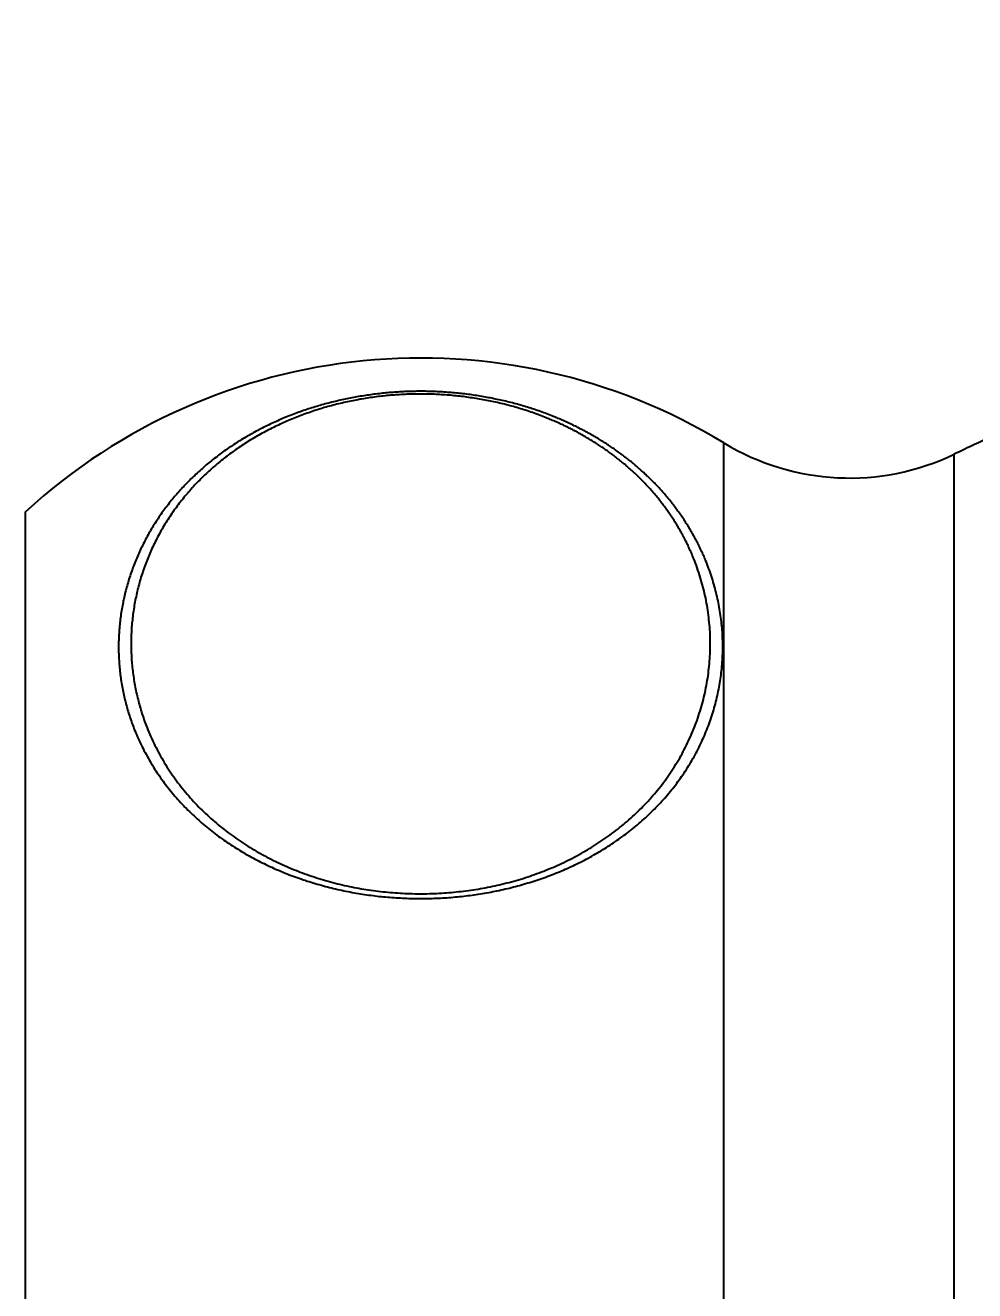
# Model space of a CAD drawing. Header units: millimetres. Extents: x 0 to 3800, y -67 to 2530.
# Drawn here: x 2298.69 to 2310.78, y 1473.67 to 1489.78 of the extents above; entities that cross this region are included whole.
import ezdxf

# ---------------------------------------------------------------- set-up
doc = ezdxf.new("R2010")
doc.units = ezdxf.units.MM
doc.layers.add('내부선 및 부속', color=4, linetype='Continuous')
doc.layers.add('치수선', color=7, linetype='Continuous')
doc.styles.add('____', font='')
doc.styles.get('____').set_extended_font_data('굴림')
doc.dimstyles.new('MSADIM', dxfattribs={"dimtxt": 33, "dimasz": 17, "dimexe": 10, "dimexo": 7.5, "dimgap": 10, "dimtad": 0, "dimtih": 1, "dimtoh": 1, "dimdec": 0, "dimzin": 1, "dimdsep": 46, "dimtxsty": '____', "dimcen": 11.25, "dimadec": 0, "dimazin": 0, "dimtfac": 1, "dimtdec": 0, "dimtix": 1, "dimtmove": 0, "dimatfit": 3, "dimfxl": 1, "dimtolj": 1, "dimtzin": 1, "dimarcsym": 0})

# ---------------------------------------------------------------- blocks, each defined once
blk = doc.blocks.new('*D35')
at = {"layer": '치수선', "color": 0, "linetype": 'Continuous', "lineweight": -2, "transparency": 16777216}
for p, q in [((2924.524, 1577.512), (2924.524, 1252.002)), ((2244.524, 1269.502), (2244.524, 1272.002)), ((2261.524, 1262.002), (2547.243, 1262.002)), ((2907.524, 1262.002), (2621.804, 1262.002))]:
    blk.add_line(p, q, dxfattribs=at)
at = {"layer": '치수선', "color": 0, "linetype": 'Continuous', "transparency": 16777216}
for points in [[(2261.524, 1264.835), (2261.524, 1259.168), (2244.524, 1262.002)], [(2907.524, 1264.835), (2907.524, 1259.168), (2924.524, 1262.002)]]:
    blk.add_solid(points, dxfattribs=at)
at = {"layer": '치수선', "color": 0, "linetype": 'Continuous', "transparency": 16777216, "insert": (2584.524, 1262.002), "char_height": 25, "attachment_point": 5, "style": '____'}
blk.add_mtext('\\A1;680', dxfattribs=at)

msp = doc.modelspace()

# ---------------------------------------------------------------- linework, layer by layer
at = {"layer": '내부선 및 부속', "linetype": 'Continuous'}
for p, q in [((2307.589, 1445.561), (2307.589, 1484.462)), ((2310.52, 1445.705), (2310.52, 1484.318)), ((2298.694, 1483.583), (2298.694, 1446.441))]:
    msp.add_line(p, q, dxfattribs=at)
at = {"layer": '내부선 및 부속', "linetype": 'Continuous', "flags": 128}
for points in [[(2305.416, 1484.8), (2305.396, 1484.808), (2305.375, 1484.816), (2305.355, 1484.824), (2305.335, 1484.831), (2305.314, 1484.839), (2305.294, 1484.847), (2305.273, 1484.854), (2305.252, 1484.862), (2305.232, 1484.869), (2305.211, 1484.876), (2305.19, 1484.883), (2305.169, 1484.89), (2305.148, 1484.897), (2305.128, 1484.904), (2305.107, 1484.91), (2305.086, 1484.917), (2305.065, 1484.923), (2305.044, 1484.929), (2305.023, 1484.936), (2305.002, 1484.942), (2304.98, 1484.948), (2304.959, 1484.954), (2304.938, 1484.959), (2304.917, 1484.965), (2304.896, 1484.971), (2304.874, 1484.976), (2304.853, 1484.982), (2304.832, 1484.987), (2304.81, 1484.992), (2304.789, 1484.997), (2304.767, 1485.002), (2304.746, 1485.007), (2304.725, 1485.012), (2304.703, 1485.016), (2304.682, 1485.021), (2304.66, 1485.025), (2304.638, 1485.03), (2304.617, 1485.034), (2304.595, 1485.038), (2304.574, 1485.042), (2304.552, 1485.046), (2304.53, 1485.05), (2304.509, 1485.054), (2304.487, 1485.057), (2304.465, 1485.061), (2304.443, 1485.064), (2304.422, 1485.067), (2304.4, 1485.071), (2304.378, 1485.074), (2304.356, 1485.077), (2304.335, 1485.08), (2304.313, 1485.082), (2304.291, 1485.085), (2304.269, 1485.088), (2304.247, 1485.09), (2304.225, 1485.093), (2304.203, 1485.095), (2304.182, 1485.097), (2304.16, 1485.099), (2304.138, 1485.101), (2304.116, 1485.103), (2304.094, 1485.105), (2304.072, 1485.106), (2304.05, 1485.108), (2304.028, 1485.109), (2304.006, 1485.111), (2303.985, 1485.112), (2303.963, 1485.113), (2303.941, 1485.114), (2303.919, 1485.115), (2303.897, 1485.116), (2303.875, 1485.117), (2303.853, 1485.117), (2303.831, 1485.118), (2303.809, 1485.118), (2303.787, 1485.119), (2303.765, 1485.119), (2303.744, 1485.119), (2303.722, 1485.119), (2303.7, 1485.119), (2303.678, 1485.119), (2303.656, 1485.118), (2303.634, 1485.118), (2303.612, 1485.118), (2303.59, 1485.117), (2303.568, 1485.116), (2303.547, 1485.115), (2303.525, 1485.115), (2303.503, 1485.114), (2303.481, 1485.112), (2303.459, 1485.111), (2303.437, 1485.11), (2303.415, 1485.109), (2303.394, 1485.107), (2303.372, 1485.105), (2303.35, 1485.104), (2303.328, 1485.102), (2303.306, 1485.1), (2303.285, 1485.098), (2303.263, 1485.096), (2303.263, 1485.096), (2303.241, 1485.094), (2303.219, 1485.091), (2303.198, 1485.089), (2303.176, 1485.087), (2303.154, 1485.084), (2303.132, 1485.081), (2303.111, 1485.078), (2303.089, 1485.075), (2303.067, 1485.072), (2303.046, 1485.069), (2303.024, 1485.066), (2303.002, 1485.063), (2302.981, 1485.059), (2302.959, 1485.056), (2302.938, 1485.052), (2302.916, 1485.048), (2302.894, 1485.045), (2302.873, 1485.041), (2302.851, 1485.037), (2302.83, 1485.032), (2302.808, 1485.028), (2302.787, 1485.024), (2302.765, 1485.019), (2302.744, 1485.015), (2302.723, 1485.01), (2302.701, 1485.005), (2302.68, 1485), (2302.659, 1484.995), (2302.637, 1484.99), (2302.616, 1484.985), (2302.595, 1484.98), (2302.573, 1484.974), (2302.552, 1484.969), (2302.531, 1484.963), (2302.51, 1484.958), (2302.489, 1484.952), (2302.467, 1484.946), (2302.446, 1484.94), (2302.425, 1484.934), (2302.404, 1484.927), (2302.383, 1484.921), (2302.362, 1484.915), (2302.341, 1484.908), (2302.32, 1484.901), (2302.3, 1484.894), (2302.279, 1484.888), (2302.258, 1484.881), (2302.237, 1484.873), (2302.216, 1484.866), (2302.196, 1484.859), (2302.175, 1484.852), (2302.154, 1484.844), (2302.134, 1484.836), (2302.113, 1484.829), (2302.093, 1484.821), (2302.072, 1484.813), (2302.052, 1484.805), (2302.031, 1484.797), (2302.011, 1484.788), (2301.991, 1484.78), (2301.97, 1484.771), (2301.95, 1484.763), (2301.93, 1484.754), (2301.91, 1484.745), (2301.89, 1484.736), (2301.87, 1484.727), (2301.85, 1484.718), (2301.83, 1484.709), (2301.81, 1484.7), (2301.79, 1484.69), (2301.77, 1484.681), (2301.751, 1484.671), (2301.731, 1484.661), (2301.711, 1484.651), (2301.692, 1484.641), (2301.672, 1484.631), (2301.653, 1484.621), (2301.634, 1484.611), (2301.614, 1484.6), (2301.595, 1484.59), (2301.576, 1484.579), (2301.557, 1484.568), (2301.538, 1484.557), (2301.519, 1484.546), (2301.5, 1484.535), (2301.481, 1484.524), (2301.462, 1484.513), (2301.443, 1484.501), (2301.424, 1484.49), (2301.406, 1484.478), (2301.387, 1484.466), (2301.369, 1484.454), (2301.35, 1484.442), (2301.332, 1484.43), (2301.314, 1484.418), (2301.295, 1484.406), (2301.277, 1484.394), (2301.259, 1484.381), (2301.241, 1484.368), (2301.223, 1484.356), (2301.223, 1484.356), (2301.206, 1484.343), (2301.188, 1484.33), (2301.17, 1484.317), (2301.153, 1484.304), (2301.135, 1484.29), (2301.118, 1484.277), (2301.1, 1484.264), (2301.083, 1484.25), (2301.066, 1484.236), (2301.049, 1484.223), (2301.032, 1484.209), (2301.015, 1484.195), (2300.998, 1484.181), (2300.981, 1484.166), (2300.965, 1484.152), (2300.948, 1484.138), (2300.932, 1484.123), (2300.915, 1484.108), (2300.899, 1484.094), (2300.883, 1484.079), (2300.867, 1484.064), (2300.851, 1484.049), (2300.835, 1484.034), (2300.819, 1484.019), (2300.803, 1484.003), (2300.788, 1483.988), (2300.772, 1483.972), (2300.757, 1483.957), (2300.742, 1483.941), (2300.726, 1483.925), (2300.711, 1483.909), (2300.696, 1483.893), (2300.681, 1483.877), (2300.667, 1483.861), (2300.652, 1483.844), (2300.638, 1483.828), (2300.623, 1483.811), (2300.609, 1483.795), (2300.595, 1483.778), (2300.581, 1483.761), (2300.567, 1483.744), (2300.553, 1483.727), (2300.539, 1483.71), (2300.525, 1483.693), (2300.512, 1483.675), (2300.499, 1483.658), (2300.485, 1483.641), (2300.472, 1483.623), (2300.459, 1483.605), (2300.446, 1483.587), (2300.434, 1483.57), (2300.421, 1483.552), (2300.408, 1483.534), (2300.396, 1483.515), (2300.384, 1483.497), (2300.372, 1483.479), (2300.36, 1483.461), (2300.348, 1483.442), (2300.336, 1483.424), (2300.324, 1483.405), (2300.313, 1483.386), (2300.302, 1483.367), (2300.29, 1483.349), (2300.279, 1483.33), (2300.268, 1483.311), (2300.258, 1483.291), (2300.247, 1483.272), (2300.236, 1483.253), (2300.226, 1483.234), (2300.216, 1483.214), (2300.206, 1483.195), (2300.196, 1483.175), (2300.186, 1483.156), (2300.176, 1483.136), (2300.167, 1483.116), (2300.157, 1483.096), (2300.148, 1483.076), (2300.139, 1483.056), (2300.13, 1483.036), (2300.121, 1483.016), (2300.113, 1482.996), (2300.104, 1482.976), (2300.096, 1482.956), (2300.088, 1482.935), (2300.08, 1482.915), (2300.072, 1482.894), (2300.064, 1482.874), (2300.057, 1482.853), (2300.049, 1482.832), (2300.042, 1482.812), (2300.035, 1482.791), (2300.028, 1482.77), (2300.021, 1482.749), (2300.014, 1482.728), (2300.008, 1482.707), (2300.002, 1482.686), (2299.995, 1482.665), (2299.989, 1482.644), (2299.983, 1482.623), (2299.978, 1482.602), (2299.978, 1482.602), (2299.972, 1482.581), (2299.967, 1482.559), (2299.962, 1482.538), (2299.957, 1482.517), (2299.952, 1482.495), (2299.947, 1482.474), (2299.942, 1482.453), (2299.938, 1482.431), (2299.934, 1482.409), (2299.93, 1482.388), (2299.926, 1482.366), (2299.922, 1482.345), (2299.918, 1482.323), (2299.915, 1482.301), (2299.912, 1482.28), (2299.909, 1482.258), (2299.906, 1482.236), (2299.903, 1482.215), (2299.9, 1482.193), (2299.898, 1482.171), (2299.896, 1482.149), (2299.894, 1482.127), (2299.892, 1482.105), (2299.89, 1482.084), (2299.888, 1482.062), (2299.887, 1482.04), (2299.886, 1482.018), (2299.884, 1481.996), (2299.884, 1481.974), (2299.883, 1481.952), (2299.882, 1481.93), (2299.882, 1481.908), (2299.882, 1481.886), (2299.881, 1481.864), (2299.882, 1481.842), (2299.882, 1481.821), (2299.882, 1481.799), (2299.883, 1481.777), (2299.884, 1481.755), (2299.884, 1481.733), (2299.886, 1481.711), (2299.887, 1481.689), (2299.888, 1481.667), (2299.89, 1481.645), (2299.892, 1481.623), (2299.894, 1481.601), (2299.896, 1481.58), (2299.898, 1481.558), (2299.901, 1481.536), (2299.903, 1481.514), (2299.906, 1481.492), (2299.909, 1481.471), (2299.912, 1481.449), (2299.915, 1481.427), (2299.919, 1481.405), (2299.922, 1481.384), (2299.926, 1481.362), (2299.93, 1481.34), (2299.934, 1481.319), (2299.939, 1481.297), (2299.943, 1481.276), (2299.948, 1481.254), (2299.953, 1481.233), (2299.958, 1481.212), (2299.963, 1481.19), (2299.968, 1481.169), (2299.973, 1481.148), (2299.979, 1481.126), (2299.985, 1481.105), (2299.991, 1481.084), (2299.997, 1481.063), (2300.003, 1481.042), (2300.009, 1481.021), (2300.016, 1481), (2300.023, 1480.979), (2300.03, 1480.958), (2300.037, 1480.938), (2300.044, 1480.917), (2300.051, 1480.896), (2300.059, 1480.876), (2300.066, 1480.855), (2300.074, 1480.835), (2300.082, 1480.814), (2300.082, 1480.814)], [(2305.346, 1484.775), (2305.325, 1484.783), (2305.303, 1484.792), (2305.282, 1484.8), (2305.26, 1484.808), (2305.239, 1484.817), (2305.217, 1484.825), (2305.195, 1484.832), (2305.173, 1484.84), (2305.152, 1484.848), (2305.13, 1484.855), (2305.108, 1484.863), (2305.086, 1484.87), (2305.064, 1484.877), (2305.042, 1484.884), (2305.02, 1484.891), (2304.997, 1484.898), (2304.975, 1484.905), (2304.953, 1484.911), (2304.931, 1484.918), (2304.908, 1484.924), (2304.886, 1484.93), (2304.864, 1484.936), (2304.841, 1484.942), (2304.819, 1484.948), (2304.796, 1484.954), (2304.774, 1484.959), (2304.751, 1484.965), (2304.729, 1484.97), (2304.706, 1484.975), (2304.683, 1484.98), (2304.661, 1484.985), (2304.638, 1484.99), (2304.615, 1484.995), (2304.592, 1484.999), (2304.57, 1485.004), (2304.547, 1485.008), (2304.524, 1485.012), (2304.501, 1485.016), (2304.478, 1485.02), (2304.455, 1485.024), (2304.432, 1485.028), (2304.409, 1485.032), (2304.386, 1485.035), (2304.363, 1485.038), (2304.34, 1485.042), (2304.317, 1485.045), (2304.294, 1485.048), (2304.271, 1485.051), (2304.248, 1485.054), (2304.225, 1485.056), (2304.202, 1485.059), (2304.179, 1485.061), (2304.156, 1485.063), (2304.132, 1485.066), (2304.109, 1485.068), (2304.086, 1485.07), (2304.063, 1485.071), (2304.04, 1485.073), (2304.017, 1485.075), (2303.993, 1485.076), (2303.97, 1485.077), (2303.947, 1485.079), (2303.924, 1485.08), (2303.901, 1485.081), (2303.877, 1485.082), (2303.854, 1485.082), (2303.831, 1485.083), (2303.808, 1485.083), (2303.784, 1485.084), (2303.761, 1485.084), (2303.738, 1485.084), (2303.715, 1485.084), (2303.692, 1485.084), (2303.668, 1485.084), (2303.645, 1485.083), (2303.622, 1485.083), (2303.599, 1485.082), (2303.575, 1485.082), (2303.552, 1485.081), (2303.529, 1485.08), (2303.506, 1485.079), (2303.483, 1485.078), (2303.46, 1485.076), (2303.436, 1485.075), (2303.413, 1485.073), (2303.39, 1485.072), (2303.367, 1485.07), (2303.344, 1485.068), (2303.321, 1485.066), (2303.298, 1485.064), (2303.275, 1485.061), (2303.251, 1485.059), (2303.228, 1485.056), (2303.205, 1485.054), (2303.182, 1485.051), (2303.159, 1485.048), (2303.136, 1485.045), (2303.113, 1485.042), (2303.09, 1485.039), (2303.067, 1485.035), (2303.067, 1485.035), (2303.044, 1485.032), (2303.022, 1485.028), (2302.999, 1485.024), (2302.976, 1485.021), (2302.953, 1485.017), (2302.93, 1485.012), (2302.907, 1485.008), (2302.885, 1485.004), (2302.862, 1484.999), (2302.839, 1484.995), (2302.816, 1484.99), (2302.794, 1484.985), (2302.771, 1484.98), (2302.748, 1484.975), (2302.726, 1484.97), (2302.703, 1484.965), (2302.681, 1484.959), (2302.658, 1484.954), (2302.636, 1484.948), (2302.613, 1484.942), (2302.591, 1484.936), (2302.568, 1484.93), (2302.546, 1484.924), (2302.524, 1484.917), (2302.501, 1484.911), (2302.479, 1484.904), (2302.457, 1484.898), (2302.435, 1484.891), (2302.413, 1484.884), (2302.391, 1484.877), (2302.368, 1484.87), (2302.346, 1484.862), (2302.324, 1484.855), (2302.302, 1484.847), (2302.281, 1484.84), (2302.259, 1484.832), (2302.237, 1484.824), (2302.215, 1484.816), (2302.193, 1484.808), (2302.172, 1484.799), (2302.15, 1484.791), (2302.129, 1484.782), (2302.107, 1484.774), (2302.086, 1484.765), (2302.064, 1484.756), (2302.043, 1484.747), (2302.022, 1484.738), (2302, 1484.728), (2301.979, 1484.719), (2301.958, 1484.709), (2301.937, 1484.7), (2301.916, 1484.69), (2301.895, 1484.68), (2301.874, 1484.67), (2301.853, 1484.66), (2301.832, 1484.649), (2301.812, 1484.639), (2301.791, 1484.628), (2301.77, 1484.618), (2301.75, 1484.607), (2301.73, 1484.596), (2301.709, 1484.585), (2301.689, 1484.574), (2301.669, 1484.562), (2301.649, 1484.551), (2301.628, 1484.539), (2301.608, 1484.528), (2301.588, 1484.516), (2301.569, 1484.504), (2301.549, 1484.492), (2301.529, 1484.479), (2301.51, 1484.467), (2301.49, 1484.455), (2301.471, 1484.442), (2301.451, 1484.429), (2301.432, 1484.416), (2301.413, 1484.403), (2301.394, 1484.39), (2301.374, 1484.377), (2301.356, 1484.364), (2301.337, 1484.35), (2301.318, 1484.337), (2301.299, 1484.323), (2301.281, 1484.309), (2301.262, 1484.295), (2301.244, 1484.281), (2301.225, 1484.267), (2301.207, 1484.252), (2301.189, 1484.238), (2301.171, 1484.223), (2301.153, 1484.208), (2301.135, 1484.194), (2301.118, 1484.179), (2301.1, 1484.163), (2301.083, 1484.148), (2301.065, 1484.133), (2301.048, 1484.117), (2301.031, 1484.102), (2301.014, 1484.086), (2300.997, 1484.07), (2300.997, 1484.07), (2300.98, 1484.054), (2300.963, 1484.038), (2300.947, 1484.022), (2300.93, 1484.006), (2300.914, 1483.989), (2300.897, 1483.973), (2300.881, 1483.956), (2300.865, 1483.94), (2300.849, 1483.923), (2300.834, 1483.906), (2300.818, 1483.889), (2300.803, 1483.871), (2300.787, 1483.854), (2300.772, 1483.837), (2300.757, 1483.819), (2300.742, 1483.801), (2300.727, 1483.784), (2300.712, 1483.766), (2300.698, 1483.748), (2300.683, 1483.73), (2300.669, 1483.711), (2300.655, 1483.693), (2300.641, 1483.675), (2300.627, 1483.656), (2300.613, 1483.637), (2300.599, 1483.619), (2300.586, 1483.6), (2300.572, 1483.581), (2300.559, 1483.562), (2300.546, 1483.543), (2300.533, 1483.523), (2300.521, 1483.504), (2300.508, 1483.484), (2300.495, 1483.465), (2300.483, 1483.445), (2300.471, 1483.426), (2300.459, 1483.406), (2300.447, 1483.386), (2300.435, 1483.366), (2300.424, 1483.346), (2300.413, 1483.326), (2300.401, 1483.305), (2300.39, 1483.285), (2300.379, 1483.264), (2300.369, 1483.244), (2300.358, 1483.223), (2300.348, 1483.203), (2300.337, 1483.182), (2300.327, 1483.161), (2300.317, 1483.14), (2300.307, 1483.119), (2300.298, 1483.098), (2300.288, 1483.077), (2300.279, 1483.056), (2300.27, 1483.034), (2300.261, 1483.013), (2300.252, 1482.991), (2300.244, 1482.97), (2300.235, 1482.948), (2300.227, 1482.927), (2300.219, 1482.905), (2300.211, 1482.883), (2300.203, 1482.861), (2300.196, 1482.839), (2300.189, 1482.817), (2300.181, 1482.795), (2300.174, 1482.773), (2300.167, 1482.751), (2300.161, 1482.729), (2300.154, 1482.707), (2300.148, 1482.684), (2300.142, 1482.662), (2300.136, 1482.64), (2300.13, 1482.617), (2300.124, 1482.595), (2300.119, 1482.572), (2300.114, 1482.55), (2300.109, 1482.527), (2300.104, 1482.504), (2300.099, 1482.482), (2300.094, 1482.459), (2300.09, 1482.436), (2300.086, 1482.414), (2300.082, 1482.391), (2300.078, 1482.368), (2300.074, 1482.345), (2300.071, 1482.322), (2300.068, 1482.299), (2300.065, 1482.276), (2300.062, 1482.253), (2300.059, 1482.23), (2300.057, 1482.207), (2300.054, 1482.184), (2300.052, 1482.161), (2300.05, 1482.138), (2300.048, 1482.115), (2300.047, 1482.092), (2300.045, 1482.069), (2300.044, 1482.046), (2300.043, 1482.022), (2300.043, 1482.022), (2300.042, 1481.999), (2300.041, 1481.976), (2300.041, 1481.953), (2300.041, 1481.93), (2300.041, 1481.907), (2300.041, 1481.883), (2300.041, 1481.86), (2300.041, 1481.837), (2300.042, 1481.814), (2300.043, 1481.791), (2300.044, 1481.768), (2300.045, 1481.745), (2300.046, 1481.721), (2300.048, 1481.698), (2300.05, 1481.675), (2300.052, 1481.652), (2300.054, 1481.629), (2300.056, 1481.606), (2300.058, 1481.583), (2300.061, 1481.56), (2300.064, 1481.537), (2300.067, 1481.514), (2300.07, 1481.491), (2300.074, 1481.468), (2300.077, 1481.445), (2300.081, 1481.422), (2300.085, 1481.399), (2300.089, 1481.376), (2300.093, 1481.354), (2300.098, 1481.331), (2300.102, 1481.308), (2300.107, 1481.286), (2300.112, 1481.263), (2300.118, 1481.24), (2300.123, 1481.218), (2300.129, 1481.195), (2300.134, 1481.173), (2300.14, 1481.15), (2300.146, 1481.128), (2300.153, 1481.106), (2300.159, 1481.084), (2300.166, 1481.061), (2300.172, 1481.039), (2300.179, 1481.017), (2300.187, 1480.995), (2300.194, 1480.973), (2300.201, 1480.951), (2300.209, 1480.929), (2300.217, 1480.908), (2300.225, 1480.886), (2300.233, 1480.864), (2300.233, 1480.864)], [(2307.355, 1482.967), (2307.348, 1482.982), (2307.342, 1482.998), (2307.335, 1483.014), (2307.328, 1483.03), (2307.321, 1483.045), (2307.314, 1483.061), (2307.307, 1483.077), (2307.3, 1483.092), (2307.292, 1483.108), (2307.285, 1483.123), (2307.277, 1483.139), (2307.27, 1483.154), (2307.262, 1483.169), (2307.254, 1483.185), (2307.247, 1483.2), (2307.239, 1483.215), (2307.231, 1483.23), (2307.223, 1483.246), (2307.214, 1483.261), (2307.206, 1483.276), (2307.198, 1483.291), (2307.189, 1483.306), (2307.181, 1483.321), (2307.172, 1483.336), (2307.163, 1483.35), (2307.155, 1483.365), (2307.146, 1483.38), (2307.137, 1483.395), (2307.128, 1483.409), (2307.119, 1483.424), (2307.109, 1483.438), (2307.1, 1483.453), (2307.091, 1483.467), (2307.081, 1483.482), (2307.072, 1483.496), (2307.062, 1483.511), (2307.052, 1483.525), (2307.043, 1483.539), (2307.033, 1483.553), (2307.023, 1483.567), (2307.013, 1483.581), (2307.003, 1483.595), (2306.993, 1483.609), (2306.982, 1483.623), (2306.972, 1483.637), (2306.962, 1483.651), (2306.951, 1483.665), (2306.941, 1483.678), (2306.93, 1483.692), (2306.919, 1483.705), (2306.909, 1483.719), (2306.898, 1483.732), (2306.887, 1483.746), (2306.876, 1483.759), (2306.865, 1483.772), (2306.854, 1483.786), (2306.842, 1483.799), (2306.831, 1483.812), (2306.82, 1483.825), (2306.808, 1483.838), (2306.797, 1483.851), (2306.785, 1483.864), (2306.774, 1483.877), (2306.762, 1483.889), (2306.75, 1483.902), (2306.739, 1483.915), (2306.727, 1483.927), (2306.715, 1483.94), (2306.703, 1483.952), (2306.691, 1483.964), (2306.679, 1483.977), (2306.666, 1483.989), (2306.654, 1484.001), (2306.642, 1484.013), (2306.629, 1484.025), (2306.617, 1484.037), (2306.604, 1484.049), (2306.592, 1484.061), (2306.579, 1484.073), (2306.567, 1484.085), (2306.554, 1484.096), (2306.541, 1484.108), (2306.528, 1484.119), (2306.515, 1484.131), (2306.502, 1484.142), (2306.489, 1484.153), (2306.476, 1484.165), (2306.463, 1484.176), (2306.45, 1484.187), (2306.436, 1484.198), (2306.423, 1484.209), (2306.41, 1484.22), (2306.396, 1484.231), (2306.383, 1484.242), (2306.369, 1484.252), (2306.356, 1484.263), (2306.342, 1484.274), (2306.328, 1484.284), (2306.315, 1484.295), (2306.301, 1484.305), (2306.301, 1484.305), (2306.287, 1484.315), (2306.273, 1484.326), (2306.259, 1484.336), (2306.245, 1484.346), (2306.231, 1484.356), (2306.217, 1484.366), (2306.203, 1484.376), (2306.189, 1484.386), (2306.175, 1484.396), (2306.16, 1484.405), (2306.146, 1484.415), (2306.132, 1484.425), (2306.117, 1484.434), (2306.103, 1484.444), (2306.088, 1484.453), (2306.074, 1484.462), (2306.059, 1484.472), (2306.045, 1484.481), (2306.03, 1484.49), (2306.015, 1484.499), (2306.001, 1484.508), (2305.986, 1484.517), (2305.971, 1484.526), (2305.956, 1484.535), (2305.941, 1484.543), (2305.926, 1484.552), (2305.911, 1484.561), (2305.896, 1484.569), (2305.881, 1484.578), (2305.866, 1484.586), (2305.851, 1484.594), (2305.836, 1484.602), (2305.821, 1484.611), (2305.806, 1484.619), (2305.79, 1484.627), (2305.775, 1484.635), (2305.76, 1484.643), (2305.745, 1484.651), (2305.729, 1484.658), (2305.714, 1484.666), (2305.698, 1484.674), (2305.683, 1484.681), (2305.667, 1484.689), (2305.652, 1484.696), (2305.636, 1484.704), (2305.621, 1484.711), (2305.605, 1484.718), (2305.59, 1484.725), (2305.574, 1484.732), (2305.558, 1484.739), (2305.543, 1484.746), (2305.527, 1484.753), (2305.511, 1484.76), (2305.495, 1484.767), (2305.48, 1484.774), (2305.464, 1484.78), (2305.448, 1484.787), (2305.432, 1484.793), (2305.416, 1484.8), (2305.416, 1484.8)], [(2307.205, 1482.987), (2307.198, 1483.002), (2307.192, 1483.017), (2307.186, 1483.033), (2307.179, 1483.048), (2307.173, 1483.063), (2307.166, 1483.078), (2307.159, 1483.094), (2307.152, 1483.109), (2307.145, 1483.124), (2307.138, 1483.139), (2307.131, 1483.154), (2307.124, 1483.169), (2307.117, 1483.184), (2307.11, 1483.198), (2307.102, 1483.213), (2307.095, 1483.228), (2307.087, 1483.243), (2307.079, 1483.258), (2307.071, 1483.272), (2307.064, 1483.287), (2307.056, 1483.302), (2307.048, 1483.316), (2307.039, 1483.331), (2307.031, 1483.345), (2307.023, 1483.36), (2307.015, 1483.374), (2307.006, 1483.388), (2306.998, 1483.403), (2306.989, 1483.417), (2306.98, 1483.431), (2306.972, 1483.445), (2306.963, 1483.459), (2306.954, 1483.473), (2306.945, 1483.487), (2306.936, 1483.501), (2306.927, 1483.515), (2306.917, 1483.529), (2306.908, 1483.543), (2306.899, 1483.557), (2306.889, 1483.571), (2306.88, 1483.584), (2306.87, 1483.598), (2306.86, 1483.612), (2306.851, 1483.625), (2306.841, 1483.639), (2306.831, 1483.652), (2306.821, 1483.665), (2306.811, 1483.679), (2306.801, 1483.692), (2306.791, 1483.705), (2306.78, 1483.718), (2306.77, 1483.732), (2306.76, 1483.745), (2306.749, 1483.758), (2306.739, 1483.771), (2306.728, 1483.783), (2306.717, 1483.796), (2306.707, 1483.809), (2306.696, 1483.822), (2306.685, 1483.834), (2306.674, 1483.847), (2306.663, 1483.86), (2306.652, 1483.872), (2306.641, 1483.885), (2306.629, 1483.897), (2306.618, 1483.909), (2306.607, 1483.922), (2306.595, 1483.934), (2306.584, 1483.946), (2306.572, 1483.958), (2306.561, 1483.97), (2306.549, 1483.982), (2306.537, 1483.994), (2306.526, 1484.006), (2306.514, 1484.017), (2306.502, 1484.029), (2306.49, 1484.041), (2306.478, 1484.052), (2306.466, 1484.064), (2306.454, 1484.075), (2306.441, 1484.087), (2306.429, 1484.098), (2306.417, 1484.109), (2306.404, 1484.12), (2306.392, 1484.131), (2306.379, 1484.142), (2306.367, 1484.153), (2306.354, 1484.164), (2306.341, 1484.175), (2306.329, 1484.186), (2306.316, 1484.197), (2306.303, 1484.207), (2306.29, 1484.218), (2306.277, 1484.229), (2306.264, 1484.239), (2306.251, 1484.25), (2306.238, 1484.26), (2306.225, 1484.27), (2306.212, 1484.28), (2306.199, 1484.291), (2306.199, 1484.291), (2306.185, 1484.301), (2306.172, 1484.311), (2306.159, 1484.321), (2306.145, 1484.331), (2306.132, 1484.341), (2306.118, 1484.35), (2306.104, 1484.36), (2306.091, 1484.37), (2306.077, 1484.379), (2306.063, 1484.389), (2306.05, 1484.398), (2306.036, 1484.408), (2306.022, 1484.417), (2306.008, 1484.426), (2305.994, 1484.435), (2305.98, 1484.445), (2305.966, 1484.454), (2305.952, 1484.463), (2305.938, 1484.472), (2305.924, 1484.48), (2305.91, 1484.489), (2305.895, 1484.498), (2305.881, 1484.507), (2305.867, 1484.515), (2305.853, 1484.524), (2305.838, 1484.532), (2305.824, 1484.541), (2305.809, 1484.549), (2305.795, 1484.557), (2305.78, 1484.565), (2305.766, 1484.574), (2305.751, 1484.582), (2305.737, 1484.59), (2305.722, 1484.598), (2305.707, 1484.606), (2305.693, 1484.613), (2305.678, 1484.621), (2305.663, 1484.629), (2305.648, 1484.636), (2305.633, 1484.644), (2305.619, 1484.651), (2305.604, 1484.659), (2305.589, 1484.666), (2305.574, 1484.673), (2305.559, 1484.681), (2305.544, 1484.688), (2305.529, 1484.695), (2305.514, 1484.702), (2305.499, 1484.709), (2305.483, 1484.716), (2305.468, 1484.723), (2305.453, 1484.729), (2305.438, 1484.736), (2305.423, 1484.743), (2305.407, 1484.749), (2305.392, 1484.756), (2305.377, 1484.762), (2305.362, 1484.768), (2305.346, 1484.775), (2305.346, 1484.775)], [(2300.082, 1480.814), (2300.092, 1480.79), (2300.102, 1480.765), (2300.113, 1480.74), (2300.124, 1480.715), (2300.135, 1480.691), (2300.146, 1480.666), (2300.157, 1480.642), (2300.169, 1480.618), (2300.181, 1480.594), (2300.193, 1480.57), (2300.205, 1480.546), (2300.218, 1480.522), (2300.231, 1480.498), (2300.244, 1480.474), (2300.257, 1480.451), (2300.27, 1480.427), (2300.284, 1480.404), (2300.298, 1480.381), (2300.312, 1480.358), (2300.326, 1480.335), (2300.341, 1480.312), (2300.355, 1480.289), (2300.37, 1480.267), (2300.386, 1480.244), (2300.401, 1480.222), (2300.416, 1480.2), (2300.432, 1480.178), (2300.448, 1480.156), (2300.464, 1480.134), (2300.48, 1480.113), (2300.497, 1480.091), (2300.513, 1480.07), (2300.53, 1480.049), (2300.547, 1480.027), (2300.564, 1480.007), (2300.582, 1479.986), (2300.599, 1479.965), (2300.617, 1479.945), (2300.635, 1479.924), (2300.653, 1479.904), (2300.671, 1479.884), (2300.69, 1479.864), (2300.708, 1479.845), (2300.727, 1479.825), (2300.746, 1479.806), (2300.765, 1479.787), (2300.784, 1479.768), (2300.804, 1479.749), (2300.823, 1479.73), (2300.843, 1479.712), (2300.863, 1479.693), (2300.883, 1479.675), (2300.903, 1479.657), (2300.923, 1479.639), (2300.943, 1479.621), (2300.964, 1479.604), (2300.985, 1479.587), (2301.005, 1479.569), (2301.026, 1479.552), (2301.047, 1479.535), (2301.069, 1479.519), (2301.09, 1479.502), (2301.112, 1479.486), (2301.133, 1479.47), (2301.155, 1479.453), (2301.177, 1479.438), (2301.199, 1479.422), (2301.221, 1479.406), (2301.243, 1479.391), (2301.265, 1479.376), (2301.288, 1479.361), (2301.31, 1479.346), (2301.333, 1479.331), (2301.356, 1479.316), (2301.379, 1479.302), (2301.402, 1479.288), (2301.425, 1479.274), (2301.448, 1479.26), (2301.471, 1479.246), (2301.495, 1479.232), (2301.518, 1479.219), (2301.542, 1479.206), (2301.565, 1479.193), (2301.589, 1479.18), (2301.613, 1479.167), (2301.637, 1479.154), (2301.661, 1479.142), (2301.685, 1479.13), (2301.709, 1479.117), (2301.733, 1479.106), (2301.757, 1479.094), (2301.782, 1479.082), (2301.806, 1479.071), (2301.831, 1479.059), (2301.855, 1479.048), (2301.88, 1479.037), (2301.905, 1479.027), (2301.93, 1479.016), (2301.954, 1479.005), (2301.979, 1478.995), (2301.979, 1478.995), (2302.004, 1478.985), (2302.029, 1478.975), (2302.054, 1478.965), (2302.08, 1478.956), (2302.105, 1478.946), (2302.13, 1478.937), (2302.155, 1478.928), (2302.181, 1478.919), (2302.206, 1478.91), (2302.231, 1478.901), (2302.257, 1478.893), (2302.283, 1478.884), (2302.308, 1478.876), (2302.334, 1478.868), (2302.359, 1478.86), (2302.385, 1478.853), (2302.411, 1478.845), (2302.437, 1478.838), (2302.463, 1478.83), (2302.489, 1478.823), (2302.515, 1478.816), (2302.541, 1478.81), (2302.567, 1478.803), (2302.593, 1478.796), (2302.619, 1478.79), (2302.645, 1478.784), (2302.671, 1478.778), (2302.697, 1478.772), (2302.724, 1478.766), (2302.75, 1478.761), (2302.776, 1478.755), (2302.803, 1478.75), (2302.829, 1478.745), (2302.855, 1478.74), (2302.882, 1478.735), (2302.908, 1478.731), (2302.935, 1478.726), (2302.961, 1478.722), (2302.988, 1478.718), (2303.014, 1478.714), (2303.041, 1478.71), (2303.068, 1478.706), (2303.094, 1478.702), (2303.121, 1478.699), (2303.148, 1478.696), (2303.174, 1478.692), (2303.201, 1478.689), (2303.228, 1478.687), (2303.255, 1478.684), (2303.281, 1478.681), (2303.308, 1478.679), (2303.335, 1478.677), (2303.362, 1478.675), (2303.389, 1478.673), (2303.415, 1478.671), (2303.442, 1478.669), (2303.469, 1478.668), (2303.496, 1478.666), (2303.523, 1478.665), (2303.55, 1478.664), (2303.577, 1478.663), (2303.603, 1478.662), (2303.63, 1478.662), (2303.657, 1478.661), (2303.684, 1478.661), (2303.711, 1478.661), (2303.738, 1478.661), (2303.765, 1478.661), (2303.792, 1478.661), (2303.819, 1478.662), (2303.846, 1478.662), (2303.872, 1478.663), (2303.899, 1478.664), (2303.926, 1478.665), (2303.953, 1478.666), (2303.98, 1478.667), (2304.007, 1478.669), (2304.034, 1478.67), (2304.061, 1478.672), (2304.087, 1478.674), (2304.114, 1478.676), (2304.141, 1478.678), (2304.168, 1478.681), (2304.195, 1478.683), (2304.221, 1478.686), (2304.248, 1478.689), (2304.275, 1478.692), (2304.302, 1478.695), (2304.328, 1478.698), (2304.355, 1478.701), (2304.382, 1478.705), (2304.408, 1478.709), (2304.435, 1478.713), (2304.461, 1478.717), (2304.488, 1478.721), (2304.514, 1478.725), (2304.541, 1478.73), (2304.567, 1478.734), (2304.594, 1478.739), (2304.62, 1478.744), (2304.62, 1478.744), (2304.647, 1478.749), (2304.673, 1478.754), (2304.699, 1478.76), (2304.726, 1478.765), (2304.752, 1478.771), (2304.778, 1478.777), (2304.804, 1478.783), (2304.831, 1478.789), (2304.857, 1478.795), (2304.883, 1478.801), (2304.909, 1478.808), (2304.935, 1478.815), (2304.961, 1478.822), (2304.987, 1478.829), (2305.013, 1478.836), (2305.038, 1478.843), (2305.064, 1478.851), (2305.09, 1478.859), (2305.116, 1478.866), (2305.141, 1478.874), (2305.167, 1478.882), (2305.192, 1478.891), (2305.218, 1478.899), (2305.243, 1478.908), (2305.269, 1478.917), (2305.294, 1478.926), (2305.319, 1478.935), (2305.345, 1478.944), (2305.37, 1478.953), (2305.395, 1478.963), (2305.42, 1478.973), (2305.445, 1478.983), (2305.47, 1478.993), (2305.495, 1479.003), (2305.52, 1479.013), (2305.545, 1479.024), (2305.569, 1479.035), (2305.594, 1479.045), (2305.618, 1479.057), (2305.643, 1479.068), (2305.667, 1479.079), (2305.692, 1479.091), (2305.716, 1479.102), (2305.74, 1479.114), (2305.764, 1479.126), (2305.788, 1479.139), (2305.812, 1479.151), (2305.836, 1479.164), (2305.86, 1479.176), (2305.884, 1479.189), (2305.908, 1479.202), (2305.931, 1479.216), (2305.955, 1479.229), (2305.978, 1479.243), (2306.001, 1479.256), (2306.025, 1479.27), (2306.048, 1479.284), (2306.071, 1479.298), (2306.094, 1479.313), (2306.116, 1479.327), (2306.139, 1479.342), (2306.162, 1479.357), (2306.184, 1479.372), (2306.206, 1479.387), (2306.229, 1479.403), (2306.251, 1479.418), (2306.273, 1479.434), (2306.295, 1479.45), (2306.317, 1479.466), (2306.338, 1479.482), (2306.36, 1479.498), (2306.381, 1479.515), (2306.402, 1479.532), (2306.424, 1479.548), (2306.445, 1479.565), (2306.465, 1479.583), (2306.486, 1479.6), (2306.507, 1479.617), (2306.527, 1479.635), (2306.547, 1479.653), (2306.568, 1479.671), (2306.588, 1479.689), (2306.608, 1479.707), (2306.627, 1479.726), (2306.647, 1479.744), (2306.666, 1479.763), (2306.685, 1479.782), (2306.705, 1479.801), (2306.723, 1479.82), (2306.742, 1479.84), (2306.761, 1479.859), (2306.779, 1479.879), (2306.798, 1479.899), (2306.816, 1479.919), (2306.834, 1479.939), (2306.851, 1479.96), (2306.869, 1479.98), (2306.886, 1480.001), (2306.903, 1480.022), (2306.921, 1480.043), (2306.921, 1480.043), (2306.937, 1480.064), (2306.954, 1480.085), (2306.971, 1480.106), (2306.987, 1480.128), (2307.003, 1480.15), (2307.019, 1480.171), (2307.035, 1480.193), (2307.05, 1480.216), (2307.065, 1480.238), (2307.081, 1480.26), (2307.095, 1480.283), (2307.11, 1480.305), (2307.125, 1480.328), (2307.139, 1480.351), (2307.153, 1480.374), (2307.167, 1480.397), (2307.181, 1480.42), (2307.194, 1480.444), (2307.208, 1480.467), (2307.221, 1480.491), (2307.234, 1480.515), (2307.246, 1480.539), (2307.259, 1480.563), (2307.271, 1480.587), (2307.283, 1480.611), (2307.294, 1480.635), (2307.306, 1480.66), (2307.317, 1480.684), (2307.328, 1480.709), (2307.339, 1480.733), (2307.35, 1480.758), (2307.36, 1480.783), (2307.37, 1480.808), (2307.38, 1480.833), (2307.39, 1480.858), (2307.399, 1480.884), (2307.409, 1480.909), (2307.417, 1480.934), (2307.426, 1480.96), (2307.435, 1480.986), (2307.443, 1481.011), (2307.451, 1481.037), (2307.459, 1481.063), (2307.466, 1481.089), (2307.473, 1481.115), (2307.48, 1481.141), (2307.487, 1481.167), (2307.493, 1481.193), (2307.5, 1481.219), (2307.506, 1481.246), (2307.511, 1481.272), (2307.517, 1481.299), (2307.522, 1481.325), (2307.527, 1481.352), (2307.532, 1481.378), (2307.536, 1481.405), (2307.541, 1481.431), (2307.545, 1481.458), (2307.548, 1481.485), (2307.552, 1481.512), (2307.555, 1481.538), (2307.558, 1481.565), (2307.561, 1481.592), (2307.563, 1481.619), (2307.565, 1481.646), (2307.567, 1481.673), (2307.569, 1481.7), (2307.57, 1481.727), (2307.572, 1481.754), (2307.573, 1481.781), (2307.573, 1481.808), (2307.574, 1481.835), (2307.574, 1481.862), (2307.574, 1481.889), (2307.573, 1481.916), (2307.573, 1481.943), (2307.572, 1481.97), (2307.571, 1481.997), (2307.569, 1482.024), (2307.568, 1482.051), (2307.566, 1482.078), (2307.564, 1482.105), (2307.561, 1482.132), (2307.559, 1482.158), (2307.556, 1482.185), (2307.552, 1482.212), (2307.549, 1482.239), (2307.545, 1482.266), (2307.541, 1482.293), (2307.537, 1482.319), (2307.533, 1482.346), (2307.528, 1482.373), (2307.523, 1482.399), (2307.518, 1482.426), (2307.513, 1482.452), (2307.507, 1482.479), (2307.501, 1482.505), (2307.495, 1482.531), (2307.489, 1482.557), (2307.482, 1482.584), (2307.482, 1482.584), (2307.475, 1482.61), (2307.468, 1482.636), (2307.461, 1482.662), (2307.453, 1482.688), (2307.445, 1482.713), (2307.437, 1482.739), (2307.429, 1482.765), (2307.421, 1482.79), (2307.412, 1482.816), (2307.403, 1482.841), (2307.394, 1482.866), (2307.384, 1482.892), (2307.375, 1482.917), (2307.365, 1482.942), (2307.355, 1482.967), (2307.355, 1482.967)], [(2300.233, 1480.864), (2300.244, 1480.836), (2300.256, 1480.807), (2300.268, 1480.779), (2300.28, 1480.75), (2300.292, 1480.722), (2300.305, 1480.694), (2300.318, 1480.666), (2300.331, 1480.638), (2300.345, 1480.61), (2300.359, 1480.583), (2300.373, 1480.555), (2300.387, 1480.528), (2300.402, 1480.501), (2300.417, 1480.473), (2300.433, 1480.447), (2300.448, 1480.42), (2300.464, 1480.393), (2300.48, 1480.367), (2300.497, 1480.34), (2300.514, 1480.314), (2300.531, 1480.288), (2300.548, 1480.263), (2300.565, 1480.237), (2300.583, 1480.211), (2300.601, 1480.186), (2300.619, 1480.161), (2300.638, 1480.136), (2300.657, 1480.111), (2300.676, 1480.087), (2300.695, 1480.063), (2300.715, 1480.038), (2300.734, 1480.014), (2300.754, 1479.991), (2300.775, 1479.967), (2300.795, 1479.944), (2300.816, 1479.921), (2300.837, 1479.898), (2300.858, 1479.875), (2300.879, 1479.853), (2300.901, 1479.83), (2300.922, 1479.808), (2300.944, 1479.786), (2300.967, 1479.765), (2300.989, 1479.743), (2301.012, 1479.722), (2301.035, 1479.701), (2301.058, 1479.681), (2301.081, 1479.66), (2301.104, 1479.64), (2301.128, 1479.62), (2301.151, 1479.6), (2301.175, 1479.58), (2301.2, 1479.561), (2301.224, 1479.541), (2301.248, 1479.522), (2301.273, 1479.504), (2301.298, 1479.485), (2301.323, 1479.467), (2301.348, 1479.449), (2301.373, 1479.431), (2301.399, 1479.413), (2301.425, 1479.396), (2301.45, 1479.378), (2301.476, 1479.361), (2301.502, 1479.345), (2301.529, 1479.328), (2301.555, 1479.312), (2301.582, 1479.296), (2301.608, 1479.28), (2301.635, 1479.264), (2301.662, 1479.249), (2301.689, 1479.233), (2301.716, 1479.218), (2301.743, 1479.204), (2301.771, 1479.189), (2301.798, 1479.175), (2301.826, 1479.161), (2301.854, 1479.147), (2301.882, 1479.133), (2301.91, 1479.12), (2301.938, 1479.107), (2301.966, 1479.094), (2301.994, 1479.081), (2302.023, 1479.068), (2302.051, 1479.056), (2302.08, 1479.044), (2302.109, 1479.032), (2302.137, 1479.021), (2302.166, 1479.009), (2302.195, 1478.998), (2302.224, 1478.987), (2302.253, 1478.976), (2302.282, 1478.966), (2302.312, 1478.956), (2302.341, 1478.946), (2302.37, 1478.936), (2302.4, 1478.926), (2302.429, 1478.917), (2302.459, 1478.908), (2302.489, 1478.899), (2302.489, 1478.899), (2302.518, 1478.89), (2302.548, 1478.882), (2302.578, 1478.873), (2302.608, 1478.865), (2302.638, 1478.858), (2302.668, 1478.85), (2302.698, 1478.843), (2302.729, 1478.836), (2302.759, 1478.829), (2302.789, 1478.822), (2302.82, 1478.816), (2302.85, 1478.809), (2302.88, 1478.803), (2302.911, 1478.797), (2302.941, 1478.792), (2302.972, 1478.786), (2303.003, 1478.781), (2303.033, 1478.776), (2303.064, 1478.772), (2303.095, 1478.767), (2303.126, 1478.763), (2303.156, 1478.759), (2303.187, 1478.755), (2303.218, 1478.751), (2303.249, 1478.748), (2303.28, 1478.745), (2303.311, 1478.742), (2303.342, 1478.739), (2303.373, 1478.736), (2303.404, 1478.734), (2303.435, 1478.732), (2303.466, 1478.73), (2303.497, 1478.728), (2303.528, 1478.727), (2303.559, 1478.726), (2303.59, 1478.725), (2303.621, 1478.724), (2303.652, 1478.723), (2303.683, 1478.723), (2303.715, 1478.723), (2303.746, 1478.723), (2303.777, 1478.723), (2303.808, 1478.723), (2303.839, 1478.724), (2303.87, 1478.725), (2303.901, 1478.726), (2303.932, 1478.727), (2303.963, 1478.729), (2303.995, 1478.731), (2304.026, 1478.733), (2304.057, 1478.735), (2304.088, 1478.737), (2304.119, 1478.74), (2304.15, 1478.743), (2304.181, 1478.746), (2304.212, 1478.749), (2304.242, 1478.752), (2304.273, 1478.756), (2304.304, 1478.76), (2304.335, 1478.764), (2304.366, 1478.768), (2304.397, 1478.773), (2304.427, 1478.777), (2304.458, 1478.782), (2304.489, 1478.788), (2304.519, 1478.793), (2304.55, 1478.799), (2304.58, 1478.804), (2304.611, 1478.81), (2304.641, 1478.817), (2304.672, 1478.823), (2304.702, 1478.83), (2304.732, 1478.837), (2304.762, 1478.844), (2304.792, 1478.851), (2304.823, 1478.859), (2304.853, 1478.867), (2304.883, 1478.875), (2304.912, 1478.883), (2304.942, 1478.892), (2304.972, 1478.9), (2305.002, 1478.909), (2305.031, 1478.918), (2305.061, 1478.928), (2305.09, 1478.937), (2305.12, 1478.947), (2305.149, 1478.957), (2305.178, 1478.968), (2305.208, 1478.978), (2305.237, 1478.989), (2305.266, 1479), (2305.295, 1479.011), (2305.323, 1479.022), (2305.352, 1479.034), (2305.381, 1479.046), (2305.409, 1479.058), (2305.438, 1479.07), (2305.466, 1479.083), (2305.494, 1479.096), (2305.522, 1479.109), (2305.522, 1479.109), (2305.551, 1479.122), (2305.578, 1479.135), (2305.606, 1479.149), (2305.634, 1479.163), (2305.662, 1479.177), (2305.689, 1479.191), (2305.717, 1479.206), (2305.744, 1479.221), (2305.771, 1479.236), (2305.798, 1479.251), (2305.825, 1479.267), (2305.852, 1479.282), (2305.878, 1479.298), (2305.905, 1479.315), (2305.931, 1479.331), (2305.957, 1479.348), (2305.983, 1479.364), (2306.009, 1479.382), (2306.035, 1479.399), (2306.061, 1479.416), (2306.086, 1479.434), (2306.112, 1479.452), (2306.137, 1479.47), (2306.162, 1479.489), (2306.187, 1479.507), (2306.211, 1479.526), (2306.236, 1479.545), (2306.26, 1479.564), (2306.284, 1479.584), (2306.308, 1479.604), (2306.332, 1479.624), (2306.355, 1479.644), (2306.379, 1479.664), (2306.402, 1479.685), (2306.425, 1479.705), (2306.448, 1479.726), (2306.47, 1479.748), (2306.493, 1479.769), (2306.515, 1479.791), (2306.537, 1479.812), (2306.558, 1479.835), (2306.58, 1479.857), (2306.601, 1479.879), (2306.622, 1479.902), (2306.643, 1479.925), (2306.664, 1479.948), (2306.684, 1479.971), (2306.704, 1479.995), (2306.724, 1480.018), (2306.744, 1480.042), (2306.764, 1480.066), (2306.783, 1480.091), (2306.802, 1480.115), (2306.82, 1480.14), (2306.839, 1480.165), (2306.857, 1480.19), (2306.875, 1480.215), (2306.893, 1480.241), (2306.91, 1480.266), (2306.927, 1480.292), (2306.944, 1480.318), (2306.961, 1480.344), (2306.977, 1480.37), (2306.993, 1480.397), (2307.009, 1480.424), (2307.025, 1480.45), (2307.04, 1480.477), (2307.055, 1480.504), (2307.07, 1480.532), (2307.084, 1480.559), (2307.098, 1480.587), (2307.112, 1480.614), (2307.126, 1480.642), (2307.139, 1480.67), (2307.152, 1480.698), (2307.165, 1480.727), (2307.177, 1480.755), (2307.189, 1480.783), (2307.201, 1480.812), (2307.213, 1480.841), (2307.224, 1480.87), (2307.235, 1480.899), (2307.246, 1480.928), (2307.256, 1480.957), (2307.266, 1480.986), (2307.275, 1481.016), (2307.285, 1481.045), (2307.294, 1481.075), (2307.302, 1481.104), (2307.311, 1481.134), (2307.319, 1481.164), (2307.327, 1481.194), (2307.334, 1481.224), (2307.341, 1481.254), (2307.348, 1481.284), (2307.354, 1481.315), (2307.36, 1481.345), (2307.366, 1481.375), (2307.372, 1481.406), (2307.377, 1481.436), (2307.377, 1481.436), (2307.382, 1481.467), (2307.386, 1481.498), (2307.39, 1481.528), (2307.394, 1481.559), (2307.398, 1481.59), (2307.401, 1481.621), (2307.404, 1481.651), (2307.406, 1481.682), (2307.408, 1481.713), (2307.41, 1481.744), (2307.412, 1481.775), (2307.413, 1481.806), (2307.414, 1481.837), (2307.415, 1481.868), (2307.415, 1481.899), (2307.415, 1481.93), (2307.414, 1481.961), (2307.413, 1481.992), (2307.412, 1482.023), (2307.411, 1482.054), (2307.409, 1482.085), (2307.407, 1482.116), (2307.404, 1482.147), (2307.401, 1482.178), (2307.398, 1482.208), (2307.395, 1482.239), (2307.391, 1482.27), (2307.387, 1482.301), (2307.383, 1482.331), (2307.378, 1482.362), (2307.373, 1482.393), (2307.367, 1482.423), (2307.362, 1482.454), (2307.356, 1482.484), (2307.349, 1482.514), (2307.342, 1482.545), (2307.335, 1482.575), (2307.328, 1482.605), (2307.32, 1482.635), (2307.313, 1482.665), (2307.304, 1482.695), (2307.296, 1482.724), (2307.287, 1482.754), (2307.278, 1482.784), (2307.268, 1482.813), (2307.258, 1482.842), (2307.248, 1482.871), (2307.238, 1482.9), (2307.227, 1482.929), (2307.216, 1482.958), (2307.205, 1482.987), (2307.205, 1482.987)]]:
    msp.add_lwpolyline(points, dxfattribs=at)
at = {"layer": '내부선 및 부속', "linetype": 'Continuous'}
for centre, radius, start, end in [((2303.727, 1478.1), 7.442, 58.7399, 132.552), ((2309.187, 1487.095), 3.08, 238.7399, 295.6386), ((2336.321, 1430.561), 59.628, 115.0714, 115.63864)]:
    msp.add_arc(centre, radius, start, end, dxfattribs=at)

# ---------------------------------------------------------------- dimensions: what is measured, and where the dimension line sits
at = {"layer": '치수선', "linetype": 'Continuous'}
dim = msp.add_linear_dim(base=(2244.524, 1262.002), p1=(2924.524, 1585.012), p2=(2244.524, 1262.002), dimstyle='MSADIM', override={"dimtxt": 25}, dxfattribs=at)
dim.commit()
dim.dimension.update_dxf_attribs({"geometry": '*D35', "text_midpoint": (2584.524, 1262.002)})

doc.saveas('drawing.dxf')
